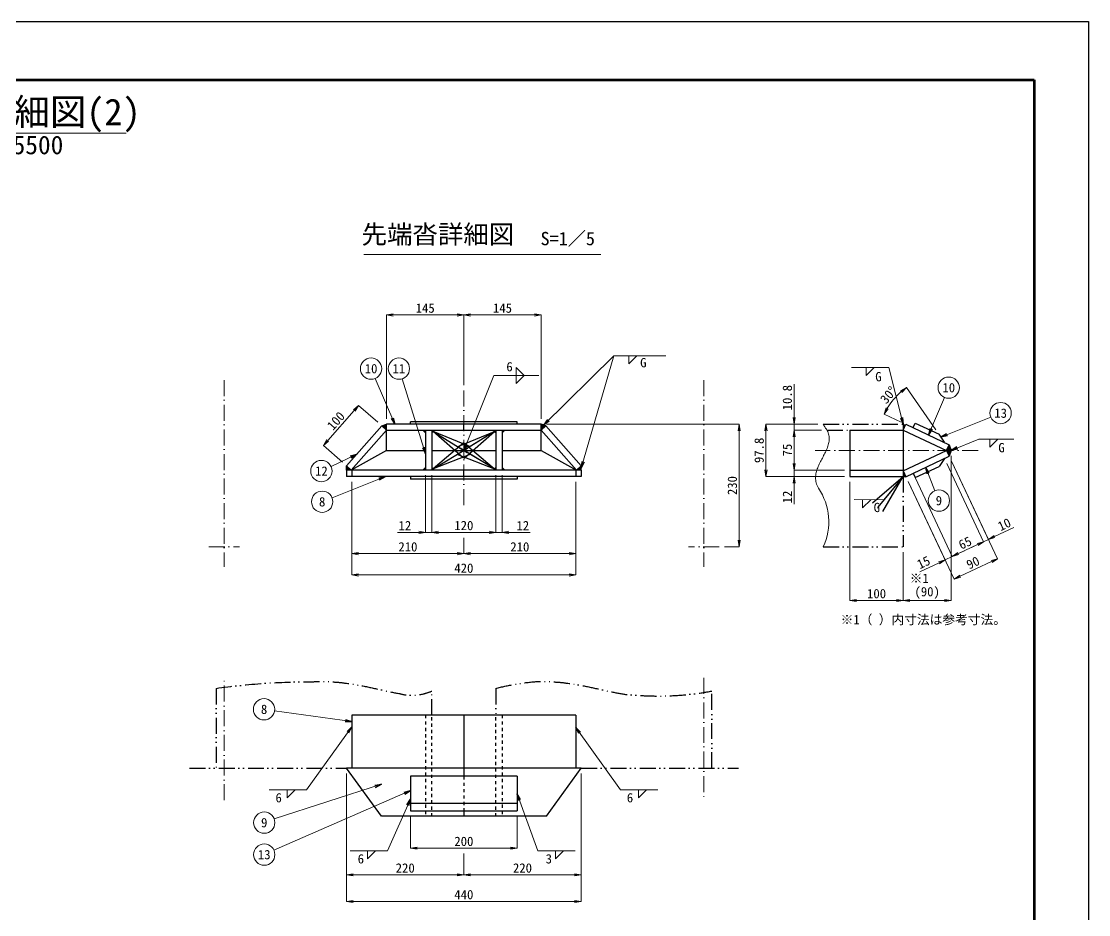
# Model space of a CAD drawing. Header units: millimetres. Extents: x -4215 to 12000, y -28161 to -8405.
# Drawn here: x 5992 to 12000, y -24282 to -19251 of the extents above; entities that cross this region are included whole.
import ezdxf
from ezdxf.enums import TextEntityAlignment as Align

# ---------------------------------------------------------------- set-up
doc = ezdxf.new("R2010")
doc.units = ezdxf.units.MM
doc.header["$LTSCALE"] = 15
doc.header["$PDSIZE"] = 300
for name, pattern in [('SXF_一点短鎖線', [9.25, 6, -1.5, 0.25, -1.5]), ('SXF_二点短鎖線', [11, 6, -1.5, 0.25, -1.5, 0.25, -1.5]), ('SXF_跳び破線', [12, 6, -6])]:
    doc.linetypes.add(name, pattern=pattern)
doc.layers.get('Defpoints').update_dxf_attribs({"color": 153})
for name, color, linetype, lineweight in [('D-BMK', 2, 'SXF_一点短鎖線', 13), ('D-STR', 1, 'Continuous', 25), ('D-STR-DIM', 7, 'Continuous', 13), ('D-STR-HTXT', 7, 'Continuous', 13), ('D-STR-STR1', 2, 'Continuous', 13), ('D-STR-STR5', 6, 'Continuous', 25), ('D-STR-STR6', 7, 'Continuous', 13), ('D-STR-TXT', 7, 'Continuous', 13), ('D-TTL', 2, 'Continuous', 140), ('D-TTL-LINE', 7, 'Continuous', 13), ('D-TTL-TXT', 7, 'Continuous', 13)]:
    doc.layers.add(name, color=color, linetype=linetype, lineweight=lineweight)
doc.styles.add('MS ゴシック', font='MS Gothic.ttf')
doc.dimstyles.new('DIM-15', dxfattribs={"dimscale": 15, "dimtxt": 3.5, "dimasz": 2.5, "dimexe": 0, "dimexo": 2, "dimgap": 0.8, "dimtad": 1, "dimdec": 1, "dimdsep": 46, "dimtxsty": 'MS ゴシック', "dimblk": 'OPEN', "dimcen": 0.1, "dimaunit": 1, "dimadec": 4, "dimazin": 0, "dimtfac": 1, "dimtdec": 1, "dimtmove": 0, "dimatfit": 3, "dimldrblk": 'OPEN', "dimfxl": 1, "dimtolj": 1, "dimtzin": 0, "dimlwd": -1, "dimlwe": -1, "dimarcsym": 2})
doc.dimstyles.new('DIM-15-F', dxfattribs={"dimscale": 15, "dimtxt": 3.5, "dimasz": 2.5, "dimexe": 0, "dimexo": 2, "dimgap": 0.8, "dimtad": 1, "dimdec": 1, "dimdsep": 46, "dimtxsty": 'MS ゴシック', "dimblk": 'OPEN', "dimcen": 0.1, "dimaunit": 1, "dimadec": 4, "dimazin": 0, "dimtfac": 1, "dimtdec": 1, "dimtmove": 2, "dimatfit": 3, "dimldrblk": 'OPEN', "dimfxl": 1, "dimtolj": 1, "dimtzin": 0, "dimlwd": -1, "dimlwe": -1, "dimarcsym": 2})

# ---------------------------------------------------------------- blocks, each defined once
blk = doc.blocks.new('_Open')
at = {"color": 0, "linetype": 'ByBlock', "lineweight": -2}
for p, q in [((-1, 0.167), (0, 0)), ((-1, -0.167), (0, 0)), ((0, 0), (-1, 0))]:
    blk.add_line(p, q, dxfattribs=at)
blk = doc.blocks.new('*D77')
at = {"layer": 'D-STR-DIM', "color": 0, "transparency": 16777216}
for p, q in [((8048.1, -21490.2), (8048.1, -20904.7)), ((8085.6, -20904.7), (8445.6, -20904.7)), ((8483.1, -21300), (8483.1, -20904.7))]:
    blk.add_line(p, q, dxfattribs=at)
at = {"layer": 'Defpoints', "color": 0, "transparency": 16777216}
for p in [(8483.1, -20904.7), (8483.1, -21330), (8048.1, -21520.2)]:
    blk.add_point(p, dxfattribs=at)
at = {"layer": 'D-STR-DIM', "color": 0, "transparency": 16777216, "xscale": 37.5, "yscale": 37.5, "zscale": 37.5, "rotation": 180}
blk.add_blockref('_Open', (8048.1, -20904.7), dxfattribs=at)
at = {"layer": 'D-STR-DIM', "color": 0, "transparency": 16777216, "xscale": 37.5, "yscale": 37.5, "zscale": 37.5}
blk.add_blockref('_Open', (8483.1, -20904.7), dxfattribs=at)
at = {"layer": 'D-STR-DIM', "color": 0, "transparency": 16777216, "insert": (8265.6, -20866.5), "char_height": 52.5, "attachment_point": 5, "style": 'MS ゴシック'}
blk.add_mtext('\\A1;145', dxfattribs=at)
blk = doc.blocks.new('*D78')
at = {"layer": 'D-STR-DIM', "color": 0, "transparency": 16777216}
for p, q in [((8483.1, -21300), (8483.1, -20904.7)), ((8520.6, -20904.7), (8880.6, -20904.7)), ((8918.1, -21490.2), (8918.1, -20904.7))]:
    blk.add_line(p, q, dxfattribs=at)
at = {"layer": 'Defpoints', "color": 0, "transparency": 16777216}
for p in [(8918.1, -20904.7), (8483.1, -21330), (8918.1, -21520.2)]:
    blk.add_point(p, dxfattribs=at)
at = {"layer": 'D-STR-DIM', "color": 0, "transparency": 16777216, "xscale": 37.5, "yscale": 37.5, "zscale": 37.5, "rotation": 180}
blk.add_blockref('_Open', (8483.1, -20904.7), dxfattribs=at)
at = {"layer": 'D-STR-DIM', "color": 0, "transparency": 16777216, "xscale": 37.5, "yscale": 37.5, "zscale": 37.5}
blk.add_blockref('_Open', (8918.1, -20904.7), dxfattribs=at)
at = {"layer": 'D-STR-DIM', "color": 0, "transparency": 16777216, "insert": (8700.6, -20866.5), "char_height": 52.5, "attachment_point": 5, "style": 'MS ゴシック'}
blk.add_mtext('\\A1;145', dxfattribs=at)
blk = doc.blocks.new('*D28')
at = {"layer": 'D-STR-DIM', "color": 0, "transparency": 16777216}
for p, q in [((7853.1, -21843.6), (7853.1, -22248.7)), ((8483.1, -22158.7), (8483.1, -22248.7)), ((7890.6, -22248.7), (8445.6, -22248.7))]:
    blk.add_line(p, q, dxfattribs=at)
at = {"layer": 'Defpoints', "color": 0, "transparency": 16777216}
for p in [(7853.1, -21813.6), (8483.1, -22128.7), (8483.1, -22248.7)]:
    blk.add_point(p, dxfattribs=at)
at = {"layer": 'D-STR-DIM', "color": 0, "transparency": 16777216, "xscale": 37.5, "yscale": 37.5, "zscale": 37.5, "rotation": 180}
blk.add_blockref('_Open', (7853.1, -22248.7), dxfattribs=at)
at = {"layer": 'D-STR-DIM', "color": 0, "transparency": 16777216, "xscale": 37.5, "yscale": 37.5, "zscale": 37.5}
blk.add_blockref('_Open', (8483.1, -22248.7), dxfattribs=at)
at = {"layer": 'D-STR-DIM', "color": 0, "transparency": 16777216, "insert": (8168.1, -22210.5), "char_height": 52.5, "attachment_point": 5, "style": 'MS ゴシック'}
blk.add_mtext('\\A1;210', dxfattribs=at)
blk = doc.blocks.new('*D29')
at = {"layer": 'D-STR-DIM', "color": 0, "transparency": 16777216}
for p, q in [((9113.1, -21843.6), (9113.1, -22248.7)), ((8483.1, -22158.7), (8483.1, -22248.7)), ((8520.6, -22248.7), (9075.6, -22248.7))]:
    blk.add_line(p, q, dxfattribs=at)
at = {"layer": 'Defpoints', "color": 0, "transparency": 16777216}
for p in [(9113.1, -21813.6), (8483.1, -22128.7), (9113.1, -22248.7)]:
    blk.add_point(p, dxfattribs=at)
at = {"layer": 'D-STR-DIM', "color": 0, "transparency": 16777216, "xscale": 37.5, "yscale": 37.5, "zscale": 37.5, "rotation": 180}
blk.add_blockref('_Open', (8483.1, -22248.7), dxfattribs=at)
at = {"layer": 'D-STR-DIM', "color": 0, "transparency": 16777216, "xscale": 37.5, "yscale": 37.5, "zscale": 37.5}
blk.add_blockref('_Open', (9113.1, -22248.7), dxfattribs=at)
at = {"layer": 'D-STR-DIM', "color": 0, "transparency": 16777216, "insert": (8798.1, -22210.5), "char_height": 52.5, "attachment_point": 5, "style": 'MS ゴシック'}
blk.add_mtext('\\A1;210', dxfattribs=at)
blk = doc.blocks.new('*D30')
at = {"layer": 'D-STR-DIM', "color": 0, "transparency": 16777216}
for p, q in [((7853.1, -21843.6), (7853.1, -22368.7)), ((9113.1, -21843.6), (9113.1, -22368.7)), ((7890.6, -22368.7), (9075.6, -22368.7))]:
    blk.add_line(p, q, dxfattribs=at)
at = {"layer": 'Defpoints', "color": 0, "transparency": 16777216}
for p in [(7853.1, -21813.6), (9113.1, -21813.6), (9113.1, -22368.7)]:
    blk.add_point(p, dxfattribs=at)
at = {"layer": 'D-STR-DIM', "color": 0, "transparency": 16777216, "xscale": 37.5, "yscale": 37.5, "zscale": 37.5, "rotation": 180}
blk.add_blockref('_Open', (7853.1, -22368.7), dxfattribs=at)
at = {"layer": 'D-STR-DIM', "color": 0, "transparency": 16777216, "xscale": 37.5, "yscale": 37.5, "zscale": 37.5}
blk.add_blockref('_Open', (9113.1, -22368.7), dxfattribs=at)
at = {"layer": 'D-STR-DIM', "color": 0, "transparency": 16777216, "insert": (8483.1, -22330.5), "char_height": 52.5, "attachment_point": 5, "style": 'MS ゴシック'}
blk.add_mtext('\\A1;420', dxfattribs=at)
blk = doc.blocks.new('*D31')
at = {"layer": 'D-STR-DIM', "color": 0, "transparency": 16777216}
for p, q in [((7717.2, -21610.7), (7866.2, -21442.1)), ((7998.7, -21509.1), (7891, -21414)), ((7800, -21733.9), (7692.4, -21638.9))]:
    blk.add_line(p, q, dxfattribs=at)
at = {"layer": 'Defpoints', "color": 0, "transparency": 16777216}
for p in [(7891, -21414), (8021.2, -21529), (7822.5, -21753.8)]:
    blk.add_point(p, dxfattribs=at)
at = {"layer": 'D-STR-DIM', "color": 0, "transparency": 16777216, "xscale": 37.5, "yscale": 37.5, "zscale": 37.5}
for p, rotation in [((7891, -21414), 48.54184892938856), ((7692.4, -21638.9), 228.5418489293886)]:
    blk.add_blockref('_Open', p, dxfattribs=dict(at, rotation=rotation))
at = {"layer": 'D-STR-DIM', "color": 0, "transparency": 16777216, "insert": (7763.1, -21501.1), "char_height": 52.5, "attachment_point": 5, "rotation": 48.54185, "style": 'MS ゴシック'}
blk.add_mtext('\\A1;100', dxfattribs=at)
blk = doc.blocks.new('*D32')
at = {"layer": 'D-STR-DIM', "color": 0, "transparency": 16777216}
for p, q in [((8948.1, -21520.2), (10032.8, -21520.2)), ((10032.8, -21557.7), (10032.8, -22172.7)), ((9949.4, -22210.2), (10032.8, -22210.2))]:
    blk.add_line(p, q, dxfattribs=at)
at = {"layer": 'Defpoints', "color": 0, "transparency": 16777216}
for p in [(8918.1, -21520.2), (9919.4, -22210.2), (10032.8, -22210.2)]:
    blk.add_point(p, dxfattribs=at)
at = {"layer": 'D-STR-DIM', "color": 0, "transparency": 16777216, "xscale": 37.5, "yscale": 37.5, "zscale": 37.5}
for p, rotation in [((10032.8, -21520.2), 90), ((10032.8, -22210.2), 270)]:
    blk.add_blockref('_Open', p, dxfattribs=dict(at, rotation=rotation))
at = {"layer": 'D-STR-DIM', "color": 0, "transparency": 16777216, "insert": (9994.5, -21865.2), "char_height": 52.5, "attachment_point": 5, "rotation": 90, "style": 'MS ゴシック'}
blk.add_mtext('\\A1;230', dxfattribs=at)
blk = doc.blocks.new('*D33')
at = {"layer": 'D-STR-DIM', "color": 0, "transparency": 16777216}
for p, q in [((7823.1, -23487.3), (7823.1, -24207.3)), ((9143.1, -23487.3), (9143.1, -24207.3)), ((7860.6, -24207.3), (9105.6, -24207.3))]:
    blk.add_line(p, q, dxfattribs=at)
at = {"layer": 'Defpoints', "color": 0, "transparency": 16777216}
for p in [(7823.1, -23457.3), (9143.1, -23457.3), (9143.1, -24207.3)]:
    blk.add_point(p, dxfattribs=at)
at = {"layer": 'D-STR-DIM', "color": 0, "transparency": 16777216, "xscale": 37.5, "yscale": 37.5, "zscale": 37.5, "rotation": 180}
blk.add_blockref('_Open', (7823.1, -24207.3), dxfattribs=at)
at = {"layer": 'D-STR-DIM', "color": 0, "transparency": 16777216, "xscale": 37.5, "yscale": 37.5, "zscale": 37.5}
blk.add_blockref('_Open', (9143.1, -24207.3), dxfattribs=at)
at = {"layer": 'D-STR-DIM', "color": 0, "transparency": 16777216, "insert": (8483.1, -24169.1), "char_height": 52.5, "attachment_point": 5, "style": 'MS ゴシック'}
blk.add_mtext('\\A1;440', dxfattribs=at)
blk = doc.blocks.new('*D34')
at = {"layer": 'D-STR-DIM', "color": 0, "transparency": 16777216}
for p, q in [((8183.1, -23727.3), (8183.1, -23907.3)), ((8783.1, -23727.3), (8783.1, -23907.3)), ((8220.6, -23907.3), (8745.6, -23907.3))]:
    blk.add_line(p, q, dxfattribs=at)
at = {"layer": 'Defpoints', "color": 0, "transparency": 16777216}
for p in [(8183.1, -23697.3), (8783.1, -23697.3), (8783.1, -23907.3)]:
    blk.add_point(p, dxfattribs=at)
at = {"layer": 'D-STR-DIM', "color": 0, "transparency": 16777216, "xscale": 37.5, "yscale": 37.5, "zscale": 37.5, "rotation": 180}
blk.add_blockref('_Open', (8183.1, -23907.3), dxfattribs=at)
at = {"layer": 'D-STR-DIM', "color": 0, "transparency": 16777216, "xscale": 37.5, "yscale": 37.5, "zscale": 37.5}
blk.add_blockref('_Open', (8783.1, -23907.3), dxfattribs=at)
at = {"layer": 'D-STR-DIM', "color": 0, "transparency": 16777216, "insert": (8483.1, -23869.1), "char_height": 52.5, "attachment_point": 5, "style": 'MS ゴシック'}
blk.add_mtext('\\A1;200', dxfattribs=at)
blk = doc.blocks.new('*D35')
at = {"layer": 'D-STR-DIM', "color": 0, "transparency": 16777216}
for p, q in [((7823.1, -23487.3), (7823.1, -24057.3)), ((8483.1, -23937.3), (8483.1, -24057.3)), ((7860.6, -24057.3), (8445.6, -24057.3))]:
    blk.add_line(p, q, dxfattribs=at)
at = {"layer": 'Defpoints', "color": 0, "transparency": 16777216}
for p in [(7823.1, -23457.3), (8483.1, -23907.3), (8483.1, -24057.3)]:
    blk.add_point(p, dxfattribs=at)
at = {"layer": 'D-STR-DIM', "color": 0, "transparency": 16777216, "xscale": 37.5, "yscale": 37.5, "zscale": 37.5, "rotation": 180}
blk.add_blockref('_Open', (7823.1, -24057.3), dxfattribs=at)
at = {"layer": 'D-STR-DIM', "color": 0, "transparency": 16777216, "xscale": 37.5, "yscale": 37.5, "zscale": 37.5}
blk.add_blockref('_Open', (8483.1, -24057.3), dxfattribs=at)
at = {"layer": 'D-STR-DIM', "color": 0, "transparency": 16777216, "insert": (8153.1, -24019.1), "char_height": 52.5, "attachment_point": 5, "style": 'MS ゴシック'}
blk.add_mtext('\\A1;220', dxfattribs=at)
blk = doc.blocks.new('*D36')
at = {"layer": 'D-STR-DIM', "color": 0, "transparency": 16777216}
for p, q in [((9143.1, -23487.3), (9143.1, -24057.3)), ((8483.1, -23937.3), (8483.1, -24057.3)), ((8520.6, -24057.3), (9105.6, -24057.3))]:
    blk.add_line(p, q, dxfattribs=at)
at = {"layer": 'Defpoints', "color": 0, "transparency": 16777216}
for p in [(9143.1, -23457.3), (8483.1, -23907.3), (9143.1, -24057.3)]:
    blk.add_point(p, dxfattribs=at)
at = {"layer": 'D-STR-DIM', "color": 0, "transparency": 16777216, "xscale": 37.5, "yscale": 37.5, "zscale": 37.5, "rotation": 180}
blk.add_blockref('_Open', (8483.1, -24057.3), dxfattribs=at)
at = {"layer": 'D-STR-DIM', "color": 0, "transparency": 16777216, "xscale": 37.5, "yscale": 37.5, "zscale": 37.5}
blk.add_blockref('_Open', (9143.1, -24057.3), dxfattribs=at)
at = {"layer": 'D-STR-DIM', "color": 0, "transparency": 16777216, "insert": (8813.1, -24019.1), "char_height": 52.5, "attachment_point": 5, "style": 'MS ゴシック'}
blk.add_mtext('\\A1;220', dxfattribs=at)
blk = doc.blocks.new('*D37')
at = {"layer": 'D-STR-DIM', "color": 0, "transparency": 16777216}
for p, q in [((10342.4, -21482.9), (10342.4, -21295.1)), ((10476.1, -21520.4), (10342.4, -21520.4)), ((10342.4, -21552.8), (10342.4, -21520.4)), ((10496.7, -21552.8), (10342.4, -21552.8)), ((10342.4, -21590.3), (10342.4, -21627.8))]:
    blk.add_line(p, q, dxfattribs=at)
at = {"layer": 'Defpoints', "color": 0, "transparency": 16777216}
for p in [(10342.4, -21552.8), (10506.1, -21520.4), (10526.7, -21552.8)]:
    blk.add_point(p, dxfattribs=at)
at = {"layer": 'D-STR-DIM', "color": 0, "transparency": 16777216, "xscale": 37.5, "yscale": 37.5, "zscale": 37.5}
for p, rotation in [((10342.4, -21520.4), 270), ((10342.4, -21552.8), 90)]:
    blk.add_blockref('_Open', p, dxfattribs=dict(at, rotation=rotation))
at = {"layer": 'D-STR-DIM', "color": 0, "transparency": 16777216, "insert": (10304.1, -21370.2), "char_height": 52.5, "attachment_point": 5, "rotation": 90, "style": 'MS ゴシック'}
blk.add_mtext('\\A1;10.8', dxfattribs=at)
blk = doc.blocks.new('*D38')
at = {"layer": 'D-STR-DIM', "color": 0, "transparency": 16777216}
for p, q in [((10496.7, -21552.8), (10342.4, -21552.8)), ((10342.4, -21590.3), (10342.4, -21740.3)), ((10626.1, -21777.8), (10342.4, -21777.8))]:
    blk.add_line(p, q, dxfattribs=at)
at = {"layer": 'Defpoints', "color": 0, "transparency": 16777216}
for p in [(10526.7, -21552.8), (10342.4, -21777.8), (10656.1, -21777.8)]:
    blk.add_point(p, dxfattribs=at)
at = {"layer": 'D-STR-DIM', "color": 0, "transparency": 16777216, "xscale": 37.5, "yscale": 37.5, "zscale": 37.5}
for p, rotation in [((10342.4, -21552.8), 90), ((10342.4, -21777.8), 270)]:
    blk.add_blockref('_Open', p, dxfattribs=dict(at, rotation=rotation))
at = {"layer": 'D-STR-DIM', "color": 0, "transparency": 16777216, "insert": (10304.1, -21665.3), "char_height": 52.5, "attachment_point": 5, "rotation": 90, "style": 'MS ゴシック'}
blk.add_mtext('\\A1;75', dxfattribs=at)
blk = doc.blocks.new('*D39')
at = {"layer": 'D-STR-DIM', "color": 0, "transparency": 16777216}
for p, q in [((10342.4, -21740.3), (10342.4, -21702.8)), ((10626.1, -21777.8), (10342.4, -21777.8)), ((10342.4, -21777.8), (10342.4, -21813.8)), ((10626.1, -21813.8), (10342.4, -21813.8)), ((10342.4, -21851.3), (10342.4, -21970.6))]:
    blk.add_line(p, q, dxfattribs=at)
at = {"layer": 'Defpoints', "color": 0, "transparency": 16777216}
for p in [(10656.1, -21777.8), (10342.4, -21813.8), (10656.1, -21813.8)]:
    blk.add_point(p, dxfattribs=at)
at = {"layer": 'D-STR-DIM', "color": 0, "transparency": 16777216, "xscale": 37.5, "yscale": 37.5, "zscale": 37.5}
for p, rotation in [((10342.4, -21777.8), 270), ((10342.4, -21813.8), 90)]:
    blk.add_blockref('_Open', p, dxfattribs=dict(at, rotation=rotation))
at = {"layer": 'D-STR-DIM', "color": 0, "transparency": 16777216, "insert": (10304.1, -21929.7), "char_height": 52.5, "attachment_point": 5, "rotation": 90, "style": 'MS ゴシック'}
blk.add_mtext('\\A1;12', dxfattribs=at)
blk = doc.blocks.new('*D40')
at = {"layer": 'D-STR-DIM', "color": 0, "transparency": 16777216}
for p, q in [((10476.1, -21520.4), (10183.6, -21520.4)), ((10183.6, -21557.9), (10183.6, -21776.3)), ((10626.1, -21813.8), (10183.6, -21813.8))]:
    blk.add_line(p, q, dxfattribs=at)
at = {"layer": 'Defpoints', "color": 0, "transparency": 16777216}
for p in [(10506.1, -21520.4), (10183.6, -21813.8), (10656.1, -21813.8)]:
    blk.add_point(p, dxfattribs=at)
at = {"layer": 'D-STR-DIM', "color": 0, "transparency": 16777216, "xscale": 37.5, "yscale": 37.5, "zscale": 37.5}
for p, rotation in [((10183.6, -21520.4), 90), ((10183.6, -21813.8), 270)]:
    blk.add_blockref('_Open', p, dxfattribs=dict(at, rotation=rotation))
at = {"layer": 'D-STR-DIM', "color": 0, "transparency": 16777216, "insert": (10145.4, -21667.1), "char_height": 52.5, "attachment_point": 5, "rotation": 90, "style": 'MS ゴシック'}
blk.add_mtext('\\A1;97.8', dxfattribs=at)
blk = doc.blocks.new('*D55')
at = {"layer": 'D-STR-DIM', "color": 0, "transparency": 16777216}
for p, q in [((10656.1, -21843.8), (10656.1, -22512.3)), ((10956.1, -22240.4), (10956.1, -22512.3)), ((10693.6, -22512.3), (10918.6, -22512.3))]:
    blk.add_line(p, q, dxfattribs=at)
at = {"layer": 'Defpoints', "color": 0, "transparency": 16777216}
for p in [(10656.1, -21813.8), (10956.1, -22210.4), (10956.1, -22512.3)]:
    blk.add_point(p, dxfattribs=at)
at = {"layer": 'D-STR-DIM', "color": 0, "transparency": 16777216, "xscale": 37.5, "yscale": 37.5, "zscale": 37.5, "rotation": 180}
blk.add_blockref('_Open', (10656.1, -22512.3), dxfattribs=at)
at = {"layer": 'D-STR-DIM', "color": 0, "transparency": 16777216, "xscale": 37.5, "yscale": 37.5, "zscale": 37.5}
blk.add_blockref('_Open', (10956.1, -22512.3), dxfattribs=at)
at = {"layer": 'D-STR-DIM', "color": 0, "transparency": 16777216, "insert": (10806.1, -22474.1), "char_height": 52.5, "attachment_point": 5, "style": 'MS ゴシック'}
blk.add_mtext('\\A1;100', dxfattribs=at)
blk = doc.blocks.new('*D56')
at = {"layer": 'D-STR-DIM', "color": 0, "transparency": 16777216}
for p, q in [((11201.4, -21740.4), (11409, -22181.2)), ((11025, -21823.4), (11232.6, -22264.3)), ((11266.5, -22248.3), (11375.1, -22197.2))]:
    blk.add_line(p, q, dxfattribs=at)
at = {"layer": 'Defpoints', "color": 0, "transparency": 16777216}
for p in [(11188.6, -21713.2), (11012.2, -21796.3), (11409, -22181.2)]:
    blk.add_point(p, dxfattribs=at)
at = {"layer": 'D-STR-DIM', "color": 0, "transparency": 16777216, "xscale": 37.5, "yscale": 37.5, "zscale": 37.5}
for p, rotation in [((11409, -22181.2), 25.22101340870318), ((11232.6, -22264.3), 205.2210134087032)]:
    blk.add_blockref('_Open', p, dxfattribs=dict(at, rotation=rotation))
at = {"layer": 'D-STR-DIM', "color": 0, "transparency": 16777216, "insert": (11304.5, -22188.2), "char_height": 52.5, "attachment_point": 5, "rotation": 25.22101, "style": 'MS ゴシック'}
blk.add_mtext('\\A1;65', dxfattribs=at)
blk = doc.blocks.new('*D57')
at = {"layer": 'D-STR-DIM', "color": 0, "transparency": 16777216}
for p, q in [((11140.7, -21552), (10975.1, -21313.6)), ((10944.2, -21507.6), (10849.1, -21463.5))]:
    blk.add_line(p, q, dxfattribs=at)
blk.add_arc((11188.6, -21621), 374.3, 130.52242, 149.36038, dxfattribs=at)
at = {"layer": 'Defpoints', "color": 0, "transparency": 16777216}
for p in [(10924.5, -21355.9), (10971.5, -21520.2), (11157.8, -21576.7), (11188.6, -21621), (11188.6, -21621)]:
    blk.add_point(p, dxfattribs=at)
at = {"layer": 'D-STR-DIM', "color": 0, "transparency": 16777216, "xscale": 37.5, "yscale": 37.5, "zscale": 37.5}
for p, rotation in [((10975.1, -21313.6), 37.6507019403608), ((10849.1, -21463.5), 242.2320942178445)]:
    blk.add_blockref('_Open', p, dxfattribs=dict(at, rotation=rotation))
at = {"layer": 'D-STR-DIM', "color": 0, "transparency": 16777216, "insert": (10872.9, -21355.5), "char_height": 52.5, "attachment_point": 5, "rotation": 49.9414, "style": 'MS ゴシック'}
blk.add_mtext('\\A1;30°', dxfattribs=at)
blk = doc.blocks.new('*D58')
at = {"layer": 'D-STR-DIM', "color": 0, "transparency": 16777216}
for p, q in [((11226.1, -21697.9), (11226.1, -22512.3)), ((10956.1, -22240.4), (10956.1, -22512.3)), ((10993.6, -22512.3), (11188.6, -22512.3))]:
    blk.add_line(p, q, dxfattribs=at)
at = {"layer": 'Defpoints', "color": 0, "transparency": 16777216}
for p in [(11226.1, -21667.9), (10956.1, -22210.4), (11226.1, -22512.3)]:
    blk.add_point(p, dxfattribs=at)
at = {"layer": 'D-STR-DIM', "color": 0, "transparency": 16777216, "xscale": 37.5, "yscale": 37.5, "zscale": 37.5, "rotation": 180}
blk.add_blockref('_Open', (10956.1, -22512.3), dxfattribs=at)
at = {"layer": 'D-STR-DIM', "color": 0, "transparency": 16777216, "xscale": 37.5, "yscale": 37.5, "zscale": 37.5}
blk.add_blockref('_Open', (11226.1, -22512.3), dxfattribs=at)
at = {"layer": 'D-STR-DIM', "color": 0, "transparency": 16777216, "insert": (11091.1, -22469.7), "char_height": 52.5, "attachment_point": 5, "style": 'MS ゴシック'}
blk.add_mtext('\\A1;(90)', dxfattribs=at)
blk = doc.blocks.new('*D59')
at = {"layer": 'D-STR-DIM', "color": 0, "transparency": 16777216}
for p, q in [((10984.2, -21842.6), (11191.9, -22283.5)), ((11025, -21823.4), (11232.6, -22264.3)), ((11232.6, -22264.3), (11191.9, -22283.5)), ((11266.5, -22248.3), (11300.5, -22232.3)), ((11158, -22299.5), (11050.3, -22350.2))]:
    blk.add_line(p, q, dxfattribs=at)
at = {"layer": 'Defpoints', "color": 0, "transparency": 16777216}
for p in [(11012.2, -21796.3), (10971.5, -21815.5), (11232.6, -22264.3)]:
    blk.add_point(p, dxfattribs=at)
at = {"layer": 'D-STR-DIM', "color": 0, "transparency": 16777216, "xscale": 37.5, "yscale": 37.5, "zscale": 37.5}
for p, rotation in [((11191.9, -22283.5), 25.22101340869583), ((11232.6, -22264.3), 205.2210134086958)]:
    blk.add_blockref('_Open', p, dxfattribs=dict(at, rotation=rotation))
at = {"layer": 'D-STR-DIM', "color": 0, "transparency": 16777216, "insert": (11070.9, -22298.2), "char_height": 52.5, "attachment_point": 5, "rotation": 25.22101, "style": 'MS ゴシック'}
blk.add_mtext('\\A1;15', dxfattribs=at)
blk = doc.blocks.new('*D60')
at = {"layer": 'D-STR-DIM', "color": 0, "transparency": 16777216}
for p, q in [((11228.5, -21727.6), (11487.3, -22277)), ((10984.2, -21842.6), (11243, -22392)), ((11277, -22376.1), (11453.4, -22293))]:
    blk.add_line(p, q, dxfattribs=at)
at = {"layer": 'Defpoints', "color": 0, "transparency": 16777216}
for p in [(11215.7, -21700.4), (10971.5, -21815.5), (11487.3, -22277)]:
    blk.add_point(p, dxfattribs=at)
at = {"layer": 'D-STR-DIM', "color": 0, "transparency": 16777216, "xscale": 37.5, "yscale": 37.5, "zscale": 37.5}
for p, rotation in [((11487.3, -22277), 25.22101340870063), ((11243, -22392), 205.2210134087006)]:
    blk.add_blockref('_Open', p, dxfattribs=dict(at, rotation=rotation))
at = {"layer": 'D-STR-DIM', "color": 0, "transparency": 16777216, "insert": (11348.9, -22299.9), "char_height": 52.5, "attachment_point": 5, "rotation": 25.22101, "style": 'MS ゴシック'}
blk.add_mtext('\\A1;90', dxfattribs=at)
blk = doc.blocks.new('*D61')
at = {"layer": 'D-STR-DIM', "color": 0, "transparency": 16777216}
for p, q in [((11201.4, -21740.4), (11409, -22181.2)), ((11228.5, -21727.6), (11436.2, -22168.4)), ((11470.1, -22152.5), (11579, -22101.2)), ((11375.1, -22197.2), (11341.2, -22213.2)), ((11409, -22181.2), (11436.2, -22168.4))]:
    blk.add_line(p, q, dxfattribs=at)
at = {"layer": 'Defpoints', "color": 0, "transparency": 16777216}
for p in [(11188.6, -21713.2), (11215.7, -21700.4), (11436.2, -22168.4)]:
    blk.add_point(p, dxfattribs=at)
at = {"layer": 'D-STR-DIM', "color": 0, "transparency": 16777216, "xscale": 37.5, "yscale": 37.5, "zscale": 37.5}
for p, rotation in [((11436.2, -22168.4), 205.2210134087039), ((11409, -22181.2), 25.22101340870391)]:
    blk.add_blockref('_Open', p, dxfattribs=dict(at, rotation=rotation))
at = {"layer": 'D-STR-DIM', "color": 0, "transparency": 16777216, "insert": (11525.2, -22084.2), "char_height": 52.5, "attachment_point": 5, "rotation": 25.22101, "style": 'MS ゴシック'}
blk.add_mtext('\\A1;10', dxfattribs=at)
blk = doc.blocks.new('*D74')
at = {"layer": 'D-STR-DIM', "color": 0, "transparency": 16777216}
for p, q in [((8267.1, -21807.6), (8267.1, -22128.7)), ((8303.1, -21807.6), (8303.1, -22128.7)), ((8229.6, -22128.7), (8110.3, -22128.7)), ((8303.1, -22128.7), (8267.1, -22128.7)), ((8340.6, -22128.7), (8378.1, -22128.7))]:
    blk.add_line(p, q, dxfattribs=at)
at = {"layer": 'Defpoints', "color": 0, "transparency": 16777216}
for p in [(8267.1, -21777.6), (8303.1, -21777.6), (8303.1, -22128.7)]:
    blk.add_point(p, dxfattribs=at)
at = {"layer": 'D-STR-DIM', "color": 0, "transparency": 16777216, "xscale": 37.5, "yscale": 37.5, "zscale": 37.5}
blk.add_blockref('_Open', (8267.1, -22128.7), dxfattribs=at)
at = {"layer": 'D-STR-DIM', "color": 0, "transparency": 16777216, "xscale": 37.5, "yscale": 37.5, "zscale": 37.5, "rotation": 180}
blk.add_blockref('_Open', (8303.1, -22128.7), dxfattribs=at)
at = {"layer": 'D-STR-DIM', "color": 0, "transparency": 16777216, "insert": (8151.2, -22090.5), "char_height": 52.5, "attachment_point": 5, "style": 'MS ゴシック'}
blk.add_mtext('\\A1;12', dxfattribs=at)
blk = doc.blocks.new('*D75')
at = {"layer": 'D-STR-DIM', "color": 0, "transparency": 16777216}
for p, q in [((8303.1, -21807.6), (8303.1, -22128.7)), ((8663.1, -21807.6), (8663.1, -22128.7)), ((8340.6, -22128.7), (8625.6, -22128.7))]:
    blk.add_line(p, q, dxfattribs=at)
at = {"layer": 'Defpoints', "color": 0, "transparency": 16777216}
for p in [(8303.1, -21777.6), (8663.1, -21777.6), (8663.1, -22128.7)]:
    blk.add_point(p, dxfattribs=at)
at = {"layer": 'D-STR-DIM', "color": 0, "transparency": 16777216, "xscale": 37.5, "yscale": 37.5, "zscale": 37.5, "rotation": 180}
blk.add_blockref('_Open', (8303.1, -22128.7), dxfattribs=at)
at = {"layer": 'D-STR-DIM', "color": 0, "transparency": 16777216, "xscale": 37.5, "yscale": 37.5, "zscale": 37.5}
blk.add_blockref('_Open', (8663.1, -22128.7), dxfattribs=at)
at = {"layer": 'D-STR-DIM', "color": 0, "transparency": 16777216, "insert": (8483.1, -22090.5), "char_height": 52.5, "attachment_point": 5, "style": 'MS ゴシック'}
blk.add_mtext('\\A1;120', dxfattribs=at)
blk = doc.blocks.new('*D76')
at = {"layer": 'D-STR-DIM', "color": 0, "transparency": 16777216}
for p, q in [((8663.1, -21807.6), (8663.1, -22128.7)), ((8699.1, -21807.6), (8699.1, -22128.7)), ((8625.6, -22128.7), (8588.1, -22128.7)), ((8663.1, -22128.7), (8699.1, -22128.7)), ((8736.6, -22128.7), (8856, -22128.7))]:
    blk.add_line(p, q, dxfattribs=at)
at = {"layer": 'Defpoints', "color": 0, "transparency": 16777216}
for p in [(8663.1, -21777.6), (8699.1, -21777.6), (8699.1, -22128.7)]:
    blk.add_point(p, dxfattribs=at)
at = {"layer": 'D-STR-DIM', "color": 0, "transparency": 16777216, "xscale": 37.5, "yscale": 37.5, "zscale": 37.5}
blk.add_blockref('_Open', (8663.1, -22128.7), dxfattribs=at)
at = {"layer": 'D-STR-DIM', "color": 0, "transparency": 16777216, "xscale": 37.5, "yscale": 37.5, "zscale": 37.5, "rotation": 180}
blk.add_blockref('_Open', (8699.1, -22128.7), dxfattribs=at)
at = {"layer": 'D-STR-DIM', "color": 0, "transparency": 16777216, "insert": (8815, -22090.5), "char_height": 52.5, "attachment_point": 5, "style": 'MS ゴシック'}
blk.add_mtext('\\A1;12', dxfattribs=at)

msp = doc.modelspace()

# ---------------------------------------------------------------- hatches: boundary and pattern name
at = {"layer": 'D-STR-STR1'}
for points in [[(8048.13, -21552.81), (8048.13, -21520.24), (8021.15, -21528.97)], [(8267.13, -21552.81), (8252.13, -21552.81), (8267.13, -21567.81)], [(8303.13, -21552.81), (8318.13, -21552.81), (8303.13, -21567.81)], [(8648.13, -21552.81), (8663.13, -21552.81), (8663.13, -21567.81)], [(8714.13, -21552.81), (8699.13, -21552.81), (8699.13, -21567.81)], [(8918.13, -21520.24), (8918.13, -21552.81), (8945.11, -21528.97)], [(10971.38, -21520.41), (10956.12, -21520.41), (10956.12, -21552.81)], [(11226.12, -21667.86), (11215.72, -21635.29), (11200.38, -21667.86), (11215.72, -21700.43)], [(7823.13, -21754.34), (7823.13, -21777.64), (7849.51, -21777.64)], [(8267.13, -21762.64), (8252.13, -21777.64), (8267.13, -21777.64)], [(8303.13, -21762.64), (8318.13, -21777.64), (8303.13, -21777.64)], [(8663.13, -21762.64), (8663.13, -21777.64), (8648.13, -21777.64)], [(8699.13, -21762.64), (8699.13, -21777.64), (8714.13, -21777.64)], [(9143.13, -21754.34), (9116.76, -21777.64), (9143.13, -21777.64)], [(10956.12, -21782.91), (10956.12, -21813.81), (10971.46, -21815.48)]]:
    msp.add_hatch(color=256, dxfattribs=at).paths.add_polyline_path(points)

# ---------------------------------------------------------------- linework, layer by layer
at = {"layer": 'D-BMK'}
for p, q in [((7133.13, -21271.41), (7133.13, -22323.09)), ((9833.13, -21271.41), (9833.13, -22323.09)), ((8483.13, -21329.96), (8483.13, -21992.96)), ((11377.55, -21667.86), (10461.51, -21667.86)), ((7046.82, -22210.41), (7219.45, -22210.41)), ((9919.45, -22210.24), (9746.82, -22210.24)), ((7133.13, -23636.37), (7133.13, -22947.33)), ((9833.13, -22947.33), (9833.13, -23636.37))]:
    msp.add_line(p, q, dxfattribs=at)
at = {"layer": 'D-STR'}
for p, q in [((8183.13, -21520.24), (8183.13, -21506.85)), ((8783.13, -21506.85), (8183.13, -21506.85)), ((8783.13, -21520.24), (8783.13, -21506.85)), ((7822.53, -21753.81), (8021.15, -21528.97)), ((8048.13, -21552.81), (7849.51, -21777.64)), ((8021.15, -21528.97), (8048.13, -21520.24)), ((8021.15, -21528.97), (8048.13, -21552.81)), ((8918.13, -21520.24), (8048.13, -21520.24)), ((8048.13, -21552.81), (8048.13, -21520.24)), ((8048.13, -21667.86), (8048.13, -21552.81)), ((8048.13, -21552.81), (8483.13, -21552.81)), ((8267.13, -21567.81), (8252.13, -21552.81)), ((8267.13, -21552.81), (8267.13, -21777.64)), ((8303.13, -21552.81), (8303.13, -21777.64)), ((8318.13, -21552.81), (8303.13, -21567.81)), ((8483.13, -21552.81), (8483.13, -21520.24)), ((8483.13, -21552.81), (8918.13, -21552.81)), ((8648.13, -21552.81), (8663.13, -21567.81)), ((8663.13, -21552.81), (8663.13, -21777.64)), ((8699.13, -21567.81), (8714.13, -21552.81)), ((8699.13, -21552.81), (8699.13, -21777.64)), ((8918.13, -21552.81), (8918.13, -21520.24)), ((8945.11, -21528.97), (8918.13, -21520.24)), ((8945.11, -21528.97), (8918.13, -21552.81)), ((8918.13, -21667.86), (8918.13, -21552.81)), ((8918.13, -21552.81), (9116.76, -21777.64)), ((9143.73, -21753.81), (8945.11, -21528.97)), ((10656.12, -21552.81), (10956.12, -21552.81)), ((10656.12, -21552.81), (10656.12, -21813.81)), ((10956.12, -21552.81), (10971.46, -21520.24)), ((10956.12, -21520.41), (10956.12, -21813.81)), ((10956.12, -21552.81), (11200.38, -21667.86)), ((10971.46, -21520.24), (11215.72, -21635.29)), ((11012.17, -21537.92), (11023.67, -21513.49)), ((11023.67, -21513.49), (11157.78, -21576.65)), ((11188.58, -21621.01), (11157.78, -21576.65)), ((8048.13, -21667.86), (7849.51, -21777.64)), ((8048.13, -21667.86), (8267.13, -21667.86)), ((8303.13, -21667.86), (8663.13, -21667.86)), ((8699.13, -21667.86), (8918.13, -21667.86)), ((8918.13, -21667.86), (9116.76, -21777.64)), ((10956.12, -21782.91), (11200.38, -21667.86)), ((11200.38, -21667.86), (11215.72, -21635.29)), ((11200.38, -21667.86), (11215.72, -21635.29)), ((11200.38, -21667.86), (11215.72, -21700.43)), ((11215.72, -21635.29), (11226.12, -21667.86)), ((11226.12, -21667.86), (11215.72, -21700.43)), ((10971.46, -21815.48), (11215.72, -21700.43)), ((11188.58, -21713.21), (11157.78, -21757.56)), ((7822.53, -21753.81), (7849.51, -21777.64)), ((7823.13, -21777.64), (7823.13, -21754.34)), ((8483.13, -21777.64), (7823.13, -21777.64)), ((7823.13, -21777.64), (7823.13, -21813.64)), ((7853.13, -21777.64), (7853.13, -21813.64)), ((8252.13, -21777.64), (8267.13, -21762.64)), ((8318.13, -21777.64), (8303.13, -21762.64)), ((9143.13, -21777.64), (8483.13, -21777.64)), ((8483.13, -21813.64), (8483.13, -21777.64)), ((8648.13, -21777.64), (8663.13, -21762.64)), ((8714.13, -21777.64), (8699.13, -21762.64)), ((9113.13, -21777.64), (9113.13, -21813.64)), ((9143.73, -21753.81), (9116.76, -21777.64)), ((9143.13, -21777.64), (9143.13, -21754.34)), ((9143.13, -21777.64), (9143.13, -21813.64)), ((10656.12, -21777.81), (10956.12, -21777.81)), ((10956.12, -21782.91), (10971.46, -21815.48)), ((11012.17, -21796.3), (11023.67, -21820.73)), ((11023.67, -21820.73), (11157.78, -21757.56)), ((9143.13, -21813.64), (7823.13, -21813.64)), ((8183.13, -21813.64), (8183.13, -21828.7)), ((8783.13, -21828.7), (8183.13, -21828.7)), ((8783.13, -21813.64), (8783.13, -21828.7)), ((10656.12, -21813.81), (10956.12, -21813.81)), ((10956.12, -21813.81), (10956.12, -21813.81)), ((10956.12, -21813.81), (10971.46, -21815.48)), ((9113.13, -23157.33), (7853.13, -23157.33)), ((7853.13, -23157.33), (7853.13, -23457.33)), ((8483.13, -23157.33), (8483.13, -23502.33)), ((9113.13, -23157.33), (9113.13, -23457.33)), ((8018.72, -23727.33), (7823.13, -23457.33)), ((9143.13, -23457.33), (7823.13, -23457.33)), ((8947.54, -23727.33), (9143.13, -23457.33)), ((8183.13, -23502.33), (8183.13, -23697.33)), ((8783.13, -23502.33), (8183.13, -23502.33)), ((8783.13, -23502.33), (8783.13, -23697.33)), ((8783.13, -23654.86), (8183.13, -23654.86)), ((8947.54, -23727.33), (8018.72, -23727.33)), ((8183.13, -23697.33), (8783.13, -23697.33)), ((8483.13, -23697.33), (8483.13, -23727.33))]:
    msp.add_line(p, q, dxfattribs=at)
at = {"layer": 'D-STR', "linetype": 'SXF_跳び破線', "ltscale": 0.2}
for p, q in [((8267.13, -23157.33), (8267.13, -23727.33)), ((8303.13, -23727.33), (8303.13, -23157.33)), ((8663.13, -23727.33), (8663.13, -23157.33)), ((8699.13, -23157.33), (8699.13, -23727.33)), ((8483.13, -23502.33), (8483.13, -23697.33))]:
    msp.add_line(p, q, dxfattribs=at)
at = {"layer": 'D-STR-HTXT'}
for p, q in [((9412.28, -21180.41), (9412.28, -21135.41)), ((9412.28, -21180.41), (9457.28, -21135.41)), ((8778.47, -21200.81), (8823.47, -21245.81)), ((8778.47, -21200.81), (8778.47, -21245.81)), ((10747.49, -21246.21), (10747.49, -21201.21)), ((10747.49, -21246.21), (10792.49, -21201.21)), ((8778.47, -21290.81), (8778.47, -21245.81)), ((8778.47, -21290.81), (8823.47, -21245.81)), ((11444.4, -21648.57), (11489.4, -21603.57)), ((11444.4, -21648.57), (11444.4, -21603.57)), ((10727.52, -21991.47), (10727.52, -21944.69)), ((10727.52, -21991.47), (10774.27, -21944.72)), ((7488.18, -23622.73), (7533.18, -23577.73)), ((7488.18, -23622.73), (7488.18, -23577.73)), ((9466.42, -23622.73), (9511.42, -23577.73)), ((9466.42, -23622.73), (9466.42, -23577.73)), ((7941.2, -23966.85), (7986.2, -23921.85)), ((7941.2, -23966.85), (7941.2, -23921.85)), ((8998.44, -23966.85), (8998.44, -23921.85)), ((8998.44, -23966.85), (9043.44, -23921.85))]:
    msp.add_line(p, q, dxfattribs=at)
for centre in [(7960.75, -21206.85), (8117.34, -21206.85), (11212.51, -21313.99), (11504.57, -21457.32), (7681.34, -21783.69), (7685.58, -21956.58), (11157, -21949.87), (7358.27, -23125.09), (7359.39, -23763.36), (7359.39, -23943.36)]:
    msp.add_circle(centre, 60, dxfattribs=at)
at = {"layer": 'D-STR-STR5', "linetype": 'SXF_二点短鎖線'}
for p, q in [((10506.12, -21520.41), (10971.38, -21520.41)), ((10526.73, -21552.81), (10656.12, -21552.81)), ((10956.12, -21813.81), (10956.12, -22210.41)), ((10506.12, -22210.41), (10956.12, -22210.41)), ((7088.13, -23007.33), (7088.13, -23457.33)), ((8663.13, -23007.33), (8663.13, -23157.33)), ((8303.13, -23157.33), (8303.13, -23022.59)), ((9878.13, -23457.33), (9878.13, -23022.59)), ((6938.13, -23457.33), (7823.13, -23457.33)), ((9143.13, -23457.33), (10028.13, -23457.33))]:
    msp.add_line(p, q, dxfattribs=at)
at = {"layer": 'D-STR-STR5', "linetype": 'SXF_二点短鎖線', "flags": 128}
for points in [[(7088.13, -23007.33, -0.0366809), (7626.52, -22970.43, -0.0453624), (7754.59, -22971.62, -0.027589), (7815.91, -22977.71, -0.0176774), (7928.42, -22996.36, -0.0053691), (8030.13, -23018.31, 0.0122977), (8122.02, -23036.96, 0.0551656), (8176.51, -23045.74, 0.0620713), (8256.06, -23038.06, 0.0456368), (8303.13, -23022.59, 0.0456368)], [(8663.13, -23007.33, -0.0378891), (8871.52, -22970.43, -0.0453624), (8999.59, -22971.62, -0.027589), (9060.91, -22977.71, -0.0176774), (9173.42, -22996.36, -0.0053691), (9275.13, -23018.31, 0.0122977), (9367.02, -23036.96, 0.0358427), (9451.51, -23045.74, 0.064441), (9878.13, -23022.59, 0.2196241), (9878.13, -23022.59, 0.0456368)]]:
    msp.add_lwpolyline(points, format="xyb", dxfattribs=at)
at = {"layer": 'D-STR-STR6'}
msp.add_lwpolyline([(10506.12, -22210.41, 0.2662347), (10478.48, -21879.87, -0.0626289), (10466.24, -21849.68, -0.0643715), (10462.74, -21820.55, -0.053951), (10466.24, -21792.25, -0.0375119), (10474.98, -21764.59, -0.0212435), (10487.23, -21737.34, -0.006792), (10501.22, -21710.31, 0.0063623), (10515.22, -21683.31, 0.0199618), (10527.46, -21656.31, 0.0361773), (10536.21, -21629.31, 0.0552126), (10539.71, -21602.31, 0.0720413), (10536.21, -21575.31, 0.0760787), (10523.96, -21548.31, -0.0687142), (10506.12, -21520.41)], format="xyb", dxfattribs=at)
at = {"layer": 'D-TTL'}
for p, q in [((-307.5, -19581.22), (11692.5, -19581.22)), ((11692.5, -19581.22), (11692.5, -27831.22))]:
    msp.add_line(p, q, dxfattribs=at)
at = {"layer": 'D-TTL-LINE'}
for p, q in [((4702.5, -19881.22), (6582.5, -19881.22)), ((7920.65, -20564.49), (9254.62, -20564.49))]:
    msp.add_line(p, q, dxfattribs=at)
at = {"layer": 'Defpoints', "color": 1}
for p, q in [((-615, -19251.22), (12000, -19251.22)), ((12000, -19251.22), (12000, -28161.22))]:
    msp.add_line(p, q, dxfattribs=at)

# ---------------------------------------------------------------- texts
at = {"layer": 'D-STR-DIM', "style": 'MS ゴシック'}
msp.add_text('※1', height=52.5, dxfattribs=at).set_placement((10992.66, -22413.32))
at = {"layer": 'D-STR-HTXT', "style": 'MS ゴシック'}
for s, p in [('G', (9475.38, -21199.41)), ('6', (8722.36, -21222.06)), ('G', (10799.01, -21278.2)), ('G', (11491.61, -21677.97)), ('G', (10789.65, -22014.81)), ('6', (7422.87, -23648.98)), ('6', (9400.64, -23648.98)), ('6', (7885.4, -23993.1)), ('3', (8943.44, -23993.1))]:
    msp.add_text(s, height=52.5, dxfattribs=at).set_placement(p)
for s, p in [('10', (7960.75, -21206.85)), ('11', (8117.34, -21206.85)), ('10', (11212.51, -21313.99)), ('13', (11504.57, -21457.32)), ('12', (7681.34, -21783.69)), ('9', (11157, -21949.87)), ('8', (7685.58, -21956.58)), ('8', (7358.54, -23125.09)), ('9', (7359.39, -23763.36)), ('13', (7359.39, -23943.36))]:
    msp.add_text(s, height=52.5, dxfattribs=at).set_placement(p, align=Align.MIDDLE_CENTER)
at = {"layer": 'D-STR-TXT', "style": 'MS ゴシック'}
msp.add_text('※1（ ）内寸法は参考寸法。', height=52.5, dxfattribs=at).set_placement((10603.92, -22646.05))
at = {"layer": 'D-TTL-TXT', "style": 'MS ゴシック'}
for s, height, p in [('可とう矢板詳細図(2)', 150, (5692.5, -19881.22)), ('(川表部) L=5500', 105, (5692.5, -20031.22)), ('先端沓詳細図', 105, (8337.19, -20534.49)), ('S=1／5', 75, (9067.89, -20534.49))]:
    msp.add_text(s, height=height, dxfattribs=at).set_placement(p, align=Align.BOTTOM_CENTER)

# ---------------------------------------------------------------- dimensions: what is measured, and where the dimension line sits
at = {"layer": 'D-STR-DIM'}
for base, p1, p2, dimstyle, override, picture, middle in [((8483.13, -20904.73), (8048.13, -21520.24), (8483.13, -21329.96), 'DIM-15-F', {"dimlfac": 0.333333}, '*D77', (8265.63, -20866.48)), ((8918.13, -20904.73), (8483.13, -21329.96), (8918.13, -21520.24), 'DIM-15-F', {"dimlfac": 0.333333}, '*D78', (8700.63, -20866.48)), ((8303.13, -22128.7), (8267.13, -21777.64), (8303.13, -21777.64), 'DIM-15', {"dimjust": 1, "dimlfac": 0.333333}, '*D74', (8151.22, -22090.45)), ((8663.13, -22128.7), (8303.13, -21777.64), (8663.13, -21777.64), 'DIM-15-F', {"dimlfac": 0.333333}, '*D75', (8483.13, -22090.45)), ((8699.13, -22128.7), (8663.13, -21777.64), (8699.13, -21777.64), 'DIM-15', {"dimlfac": 0.333333}, '*D76', (8815.05, -22090.45)), ((8483.13, -22248.7), (7853.13, -21813.64), (8483.13, -22128.7), 'DIM-15-F', {"dimlfac": 0.333333}, '*D28', (8168.13, -22210.45)), ((9113.13, -22368.7), (7853.13, -21813.64), (9113.13, -21813.64), 'DIM-15-F', {"dimlfac": 0.333333}, '*D30', (8483.13, -22330.45)), ((9113.13, -22248.7), (8483.13, -22128.7), (9113.13, -21813.64), 'DIM-15-F', {"dimlfac": 0.333333}, '*D29', (8798.13, -22210.45)), ((10956.12, -22512.33), (10656.12, -21813.81), (10956.12, -22210.41), 'DIM-15-F', {"dimlfac": 0.333333}, '*D55', (10806.12, -22474.08)), ((9143.13, -24207.33), (7823.13, -23457.33), (9143.13, -23457.33), 'DIM-15-F', {"dimlfac": 0.333333}, '*D33', (8483.13, -24169.08)), ((8483.13, -24057.33), (7823.13, -23457.33), (8483.13, -23907.33), 'DIM-15-F', {"dimlfac": 0.333333}, '*D35', (8153.13, -24019.08)), ((9143.13, -24057.33), (8483.13, -23907.33), (9143.13, -23457.33), 'DIM-15-F', {"dimlfac": 0.333333}, '*D36', (8813.13, -24019.08)), ((8783.13, -23907.33), (8183.13, -23697.33), (8783.13, -23697.33), 'DIM-15-F', {"dimlfac": 0.333333}, '*D34', (8483.13, -23869.08))]:
    dim = msp.add_linear_dim(base=base, p1=p1, p2=p2, dimstyle=dimstyle, override=override, dxfattribs=at)
    dim.commit()
    dim.dimension.update_dxf_attribs({"geometry": picture, "text_midpoint": middle})
for base, p1, p2, dimstyle, override, picture, middle in [((10342.4, -21552.81), (10506.12, -21520.41), (10526.73, -21552.81), 'DIM-15', {"dimjust": 1, "dimlfac": 0.333333}, '*D37', (10304.15, -21370.25)), ((10032.78, -22210.24), (8918.13, -21520.24), (9919.45, -22210.24), 'DIM-15-F', {"dimlfac": 0.333333}, '*D32', (9994.53, -21865.24)), ((10183.63, -21813.81), (10506.12, -21520.41), (10656.12, -21813.81), 'DIM-15-F', {"dimlfac": 0.333333}, '*D40', (10145.38, -21667.11)), ((10342.4, -21777.81), (10526.73, -21552.81), (10656.12, -21777.81), 'DIM-15-F', {"dimlfac": 0.333333}, '*D38', (10304.15, -21665.31)), ((10342.4, -21813.81), (10656.12, -21777.81), (10656.12, -21813.81), 'DIM-15', {"dimlfac": 0.333333}, '*D39', (10304.15, -21929.72))]:
    dim = msp.add_linear_dim(base=base, p1=p1, p2=p2, angle=90, dimstyle=dimstyle, override=override, dxfattribs=at)
    dim.commit()
    dim.dimension.update_dxf_attribs({"geometry": picture, "text_midpoint": middle})
dim = msp.add_angular_dim_2l(base=(10924.46, -21355.85), line1=((11188.58, -21621.01), (11157.78, -21576.65)), line2=((10971.46, -21520.24), (11188.58, -21621.01)), dimstyle='DIM-15-F', override={"dimlfac": 0.333333, "dimdsep": 48, "dimadec": 0}, dxfattribs=at)
dim.commit()
dim.dimension.update_dxf_attribs({"geometry": '*D57', "text_midpoint": (10872.86, -21355.53)})
for p1, p2, distance, dimstyle, override, picture, middle in [((7822.53, -21753.81), (8021.15, -21528.97), 173.63, 'DIM-15-F', {"dimlfac": 0.333333}, '*D31', (7763.05, -21501.11)), ((10971.46, -21815.48), (11215.72, -21700.43), -637.32, 'DIM-15-F', {"dimlfac": 0.333333}, '*D60', (11348.86, -22299.91)), ((11012.17, -21796.3), (11188.58, -21713.21), -517.32, 'DIM-15-F', {"dimlfac": 0.333333}, '*D56', (11304.51, -22188.16)), ((11188.58, -21713.21), (11215.72, -21700.43), -517.32, 'DIM-15', {"dimlfac": 0.333333}, '*D61', (11525.2, -22084.21)), ((10971.46, -21815.48), (11012.17, -21796.3), -517.32, 'DIM-15', {"dimjust": 1, "dimlfac": 0.333333}, '*D59', (11070.85, -22298.21))]:
    dim = msp.add_aligned_dim(p1=p1, p2=p2, distance=distance, dimstyle=dimstyle, override=override, dxfattribs=at)
    dim.commit()
    dim.dimension.update_dxf_attribs({"geometry": picture, "text_midpoint": middle})
dim = msp.add_linear_dim(base=(11226.12, -22512.33), p1=(10956.12, -22210.41), p2=(11226.12, -21667.86), text='(<>)', dimstyle='DIM-15-F', override={"dimlfac": 0.333333}, dxfattribs=at)
dim.commit()
dim.dimension.update_dxf_attribs({"geometry": '*D58', "text_midpoint": (11091.12, -22469.68)})

# ---------------------------------------------------------------- leaders
at = {"layer": 'D-STR-HTXT'}
for points in [[(8931.62, -21524.61), (9328.11, -21135.41), (9619.25, -21135.41)], [(9143.13, -21767.73), (9328.11, -21135.41)], [(10956.12, -21520.41), (10875.51, -21201.21), (10665.51, -21201.21)], [(8093.98, -21520.24), (7984.23, -21262.06)], [(8267.13, -21687.03), (8135.21, -21264.12)], [(8483.13, -21667.86), (8652.23, -21245.81), (8905.35, -21245.81)], [(11098.43, -21580.05), (11188.75, -21369.09)], [(11168.04, -21592.94), (11448.92, -21479.75)], [(11226.12, -21667.86), (11382.49, -21603.57), (11578.86, -21603.57)], [(7880.67, -21688), (7735.74, -21758.43)], [(11082.94, -21762.97), (11134.89, -21894.09)], [(8041.61, -21813.64), (7741.26, -21934.22)], [(7853.13, -23193.55), (7417.71, -23133.31)], [(7853.13, -23222.97), (7598.12, -23577.73), (7388.12, -23577.73)], [(9113.13, -23227.29), (9364.44, -23577.73), (9574.44, -23577.73)], [(8018.72, -23547.33), (7415.52, -23742.22)], [(8183.13, -23581.51), (7414.04, -23918.59)], [(8783.13, -23600.87), (8900.45, -23921.85), (9110.45, -23921.85)], [(8183.13, -23630.75), (8053.21, -23921.85), (7843.21, -23921.85)]]:
    msp.add_leader(points, dimstyle='DIM-15-F', dxfattribs=at)
for points in [[(8310.63, -21560.31), (8483.13, -21667.86)], [(8655.63, -21560.31), (8483.13, -21667.86)], [(8310.63, -21770.14), (8483.13, -21667.86)], [(8655.63, -21770.14), (8483.13, -21667.86)], [(10956.12, -21813.81), (10847.96, -21944.78), (10680.06, -21944.57)]]:
    msp.add_leader(points, dimstyle='DIM-15-F', override={"dimasz": 15}, dxfattribs=at)

doc.saveas('drawing.dxf')
